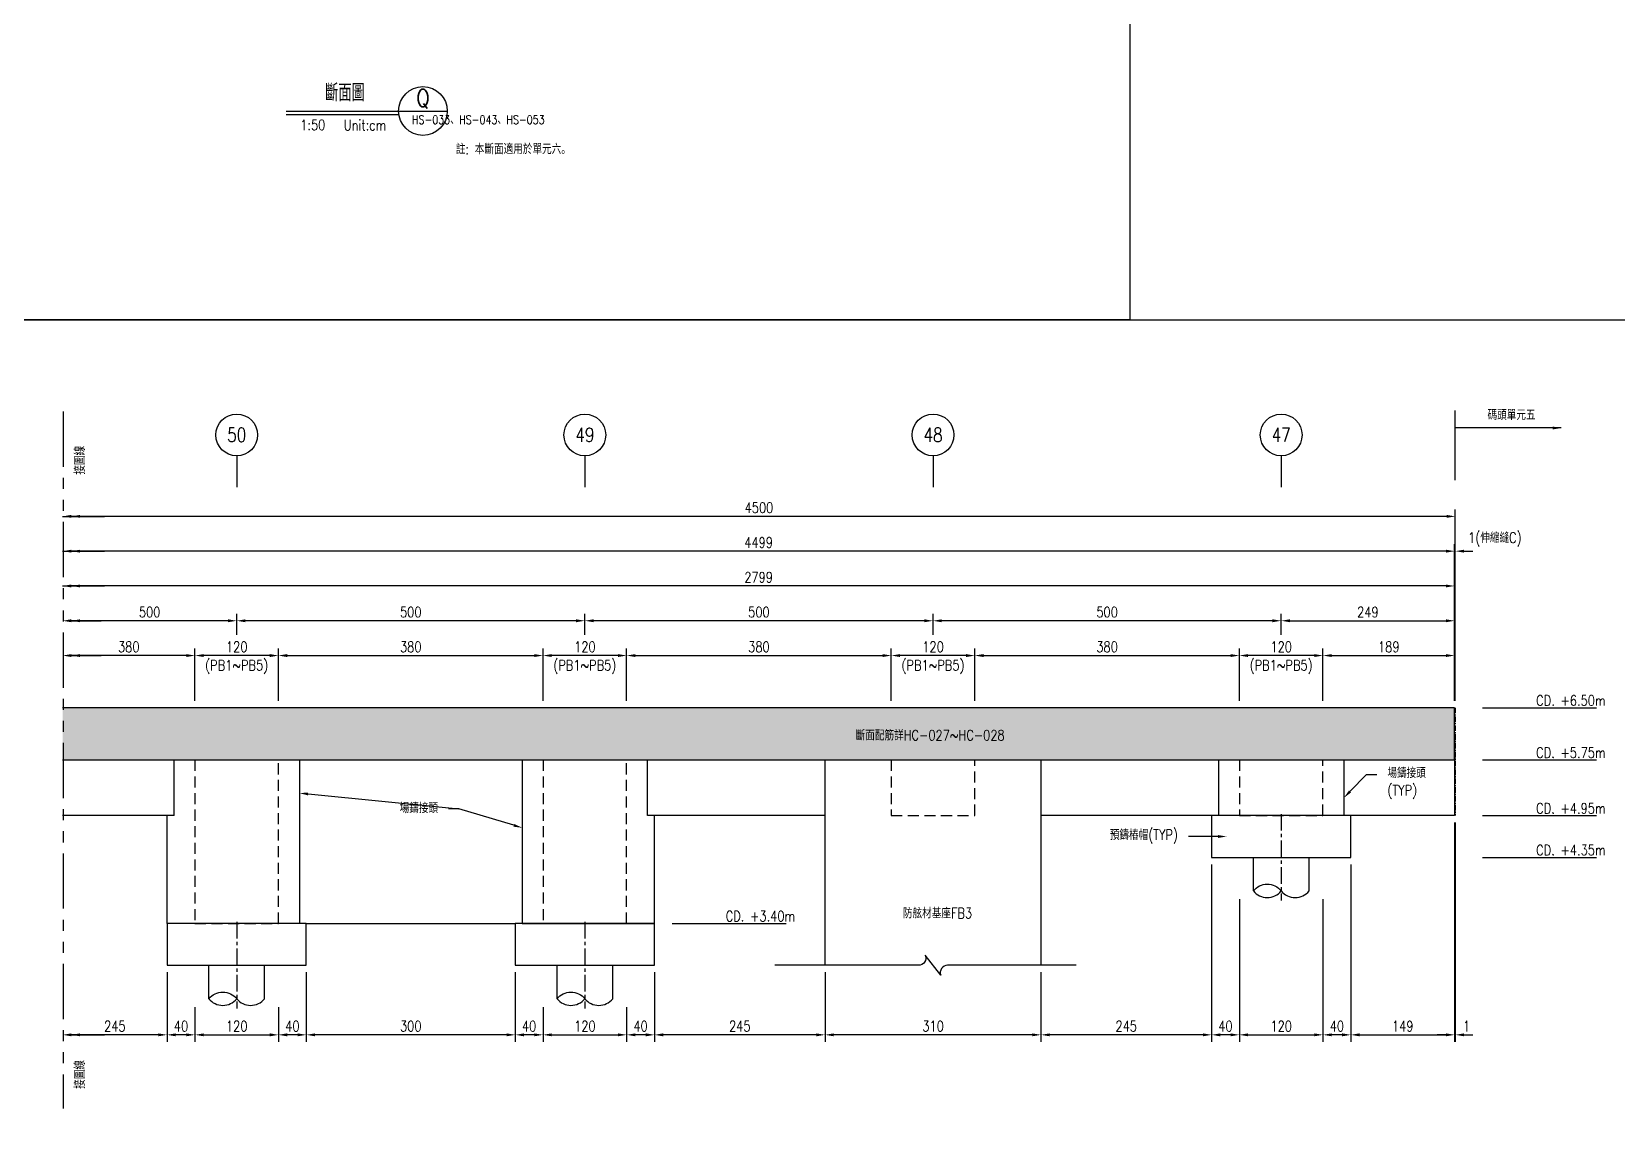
# Model space of a CAD drawing. Extents: x -791 to 13121, y -31587 to 2944.
# Drawn here: x 1371 to 3648, y -28782 to -27211 of the extents above; entities that cross this region are included whole.
import ezdxf
from ezdxf import colors
from ezdxf.entities.mleader import LeaderData, LeaderLine
from ezdxf.enums import TextEntityAlignment as Align
from ezdxf.math import Vec2, Vec3

# ---------------------------------------------------------------- set-up
doc = ezdxf.new("R2010")
doc.units = 0
doc.header["$LTSCALE"] = 0.05
for name, pattern in [('CENTER', [50.8, 31.75, -6.35, 6.35, -6.35]), ('DASHED', [19.05, 12.7, -6.35]), ('PHANTOM', [63.5, 31.75, -6.35, 6.35, -6.35, 6.35, -6.35])]:
    doc.linetypes.add(name, pattern=pattern)
doc.layers.get('0').update_dxf_attribs({"linetype": 'CONTINUOUS'})
doc.layers.get('Defpoints').update_dxf_attribs({"linetype": 'CONTINUOUS'})
for name, color, linetype in [('HB_0', 7, 'CONTINUOUS'), ('HB_DIM', 1, 'CONTINUOUS'), ('HB_SYMBOLS', 7, 'CONTINUOUS'), ('HB_TXT_CTEXT', 2, 'CONTINUOUS'), ('底圖', 7, 'CONTINUOUS')]:
    doc.layers.add(name, color=color, linetype=linetype)
doc.styles.get("Standard").update_dxf_attribs({"font": 'ROMANS.shx', "width": 0.8, "bigfont": 'lchinap.shx'})
doc.dimstyles.new('50cm', dxfattribs={"dimscale": 5, "dimtxt": 3, "dimasz": 2.5, "dimexe": 2, "dimexo": 2, "dimgap": 1, "dimtad": 1, "dimdsep": 46, "dimtxsty": 'Standard', "dimcen": 0, "dimclrt": 2, "dimadec": 0, "dimazin": 0, "dimtfac": 1, "dimtix": 1, "dimtmove": 2, "dimatfit": 3, "dimfxl": 0, "dimtolj": 1, "dimtzin": 0, "dimarcsym": 0})

# ---------------------------------------------------------------- blocks, each defined once
blk = doc.blocks.new('CA')
at = {"layer": 'HB_SYMBOLS', "color": 3, "linetype": 'Continuous'}
blk.add_line((0, 0), (14, 0), dxfattribs=at)
at = {"layer": 'HB_SYMBOLS', "color": 4, "linetype": 'Continuous'}
blk.add_circle((7, 0), 7, dxfattribs=at)
at = {"layer": 'HB_SYMBOLS', "color": 3, "linetype": 'Continuous', "width": 0.8}
blk.add_attdef('A', text='', height=5, dxfattribs=at).set_placement((7, 3.5), align=Align.MIDDLE)
at = {"layer": 'HB_SYMBOLS', "color": 1, "linetype": 'Continuous', "width": 0.8}
blk.add_attdef('HB2002', text='', height=2.5, dxfattribs=at).set_placement((7, -2.5), align=Align.MIDDLE)
blk = doc.blocks.new('gr_t')
at = {"layer": 'HB_SYMBOLS', "color": 4, "linetype": 'Continuous'}
blk.add_line((0, -6), (0, -15), dxfattribs=at)
blk.add_circle((0, 0), 6, dxfattribs=at)
at = {"layer": 'HB_SYMBOLS', "color": 4, "linetype": 'Continuous', "width": 0.8}
blk.add_attdef('A', text='', height=4.5, dxfattribs=at).set_placement((0, 0), align=Align.MIDDLE)
blk = doc.blocks.new('預鑄樁帽2x2')
at = {"layer": 'HB_0'}
blk.add_lwpolyline([(-100, 0), (100, 0), (100, 60), (-100, 60)], close=True, dxfattribs=at)
blk = doc.blocks.new('_None')
blk = doc.blocks.new('*D1630')
at = {"layer": 'Defpoints', "color": 0}
for p in [(1998, 380), (1998, 155), (1999, 155)]:
    blk.add_point(p, dxfattribs=at)
at = {"layer": 'HB_DIM', "color": 0, "lineweight": -2}
for p, q in [((1998, 165), (1998, 390)), ((1999, 165), (1999, 390)), ((1985.5, 380), (1973, 380)), ((1999, 380), (1998, 380)), ((2011.5, 380), (2024, 380))]:
    blk.add_line(p, q, dxfattribs=at)
at = {"layer": 'HB_DIM', "color": 0}
for points in [[(1985.5, 382.1), (1985.5, 377.9), (1998, 380)], [(2011.5, 382.1), (2011.5, 377.9), (1999, 380)]]:
    blk.add_solid(points, dxfattribs=at)
at = {"layer": 'HB_DIM', "color": 2, "insert": (2055.9, 396.9), "char_height": 15, "attachment_point": 5}
blk.add_mtext('\\A1;1(伸縮縫C)', dxfattribs=at)
blk = doc.blocks.new('*D1631')
at = {"layer": 'Defpoints', "color": 0}
for p in [(1689, 230), (1309, 155), (1689, 155)]:
    blk.add_point(p, dxfattribs=at)
at = {"layer": 'HB_DIM', "color": 0, "lineweight": -2}
for p, q in [((1309, 165), (1309, 240)), ((1321.5, 230), (1676.5, 230)), ((1689, 165), (1689, 240))]:
    blk.add_line(p, q, dxfattribs=at)
at = {"layer": 'HB_DIM', "color": 0}
for points in [[(1321.5, 232.1), (1321.5, 227.9), (1309, 230)], [(1676.5, 232.1), (1676.5, 227.9), (1689, 230)]]:
    blk.add_solid(points, dxfattribs=at)
at = {"layer": 'HB_DIM', "color": 2, "insert": (1499, 242.5), "char_height": 15, "attachment_point": 5}
blk.add_mtext('\\A1;380', dxfattribs=at)
blk = doc.blocks.new('*D1632')
at = {"layer": 'Defpoints', "color": 0}
for p in [(1189, 230), (809, 155), (1189, 155)]:
    blk.add_point(p, dxfattribs=at)
at = {"layer": 'HB_DIM', "color": 0, "lineweight": -2}
for p, q in [((809, 165), (809, 240)), ((821.5, 230), (1176.5, 230)), ((1189, 165), (1189, 240))]:
    blk.add_line(p, q, dxfattribs=at)
at = {"layer": 'HB_DIM', "color": 0}
for points in [[(821.5, 232.1), (821.5, 227.9), (809, 230)], [(1176.5, 232.1), (1176.5, 227.9), (1189, 230)]]:
    blk.add_solid(points, dxfattribs=at)
at = {"layer": 'HB_DIM', "color": 2, "insert": (999, 242.5), "char_height": 15, "attachment_point": 5}
blk.add_mtext('\\A1;380', dxfattribs=at)
blk = doc.blocks.new('*D1633')
at = {"layer": 'Defpoints', "color": 0}
for p in [(1998, 230), (1809, 155), (1998, 155)]:
    blk.add_point(p, dxfattribs=at)
at = {"layer": 'HB_DIM', "color": 0, "lineweight": -2}
for p, q in [((1809, 165), (1809, 240)), ((1821.5, 230), (1985.5, 230)), ((1998, 165), (1998, 240))]:
    blk.add_line(p, q, dxfattribs=at)
at = {"layer": 'HB_DIM', "color": 0}
for points in [[(1821.5, 232.1), (1821.5, 227.9), (1809, 230)], [(1985.5, 232.1), (1985.5, 227.9), (1998, 230)]]:
    blk.add_solid(points, dxfattribs=at)
at = {"layer": 'HB_DIM', "color": 2, "insert": (1903.5, 242.5), "char_height": 15, "attachment_point": 5}
blk.add_mtext('\\A1;189', dxfattribs=at)
blk = doc.blocks.new('*D1634')
at = {"layer": 'Defpoints', "color": 0}
for p in [(1998, 0), (1849, -60), (1998, -315)]:
    blk.add_point(p, dxfattribs=at)
at = {"layer": 'HB_DIM', "color": 0, "lineweight": -2}
for p, q in [((1998, -10), (1998, -325)), ((1849, -70), (1849, -325)), ((1861.5, -315), (1985.5, -315))]:
    blk.add_line(p, q, dxfattribs=at)
at = {"layer": 'HB_DIM', "color": 0}
for points in [[(1861.5, -312.9), (1861.5, -317.1), (1849, -315)], [(1985.5, -312.9), (1985.5, -317.1), (1998, -315)]]:
    blk.add_solid(points, dxfattribs=at)
at = {"layer": 'HB_DIM', "color": 2, "insert": (1923.5, -302.5), "char_height": 15, "attachment_point": 5}
blk.add_mtext('\\A1;149', dxfattribs=at)
blk = doc.blocks.new('*D1635')
at = {"layer": 'Defpoints', "color": 0}
for p in [(1998, 0), (1999, 0), (1999, -315)]:
    blk.add_point(p, dxfattribs=at)
at = {"layer": 'HB_DIM', "color": 0, "lineweight": -2}
for p, q in [((1998, -10), (1998, -325)), ((1999, -10), (1999, -325)), ((1985.5, -315), (1973, -315)), ((1998, -315), (1999, -315)), ((2011.5, -315), (2024, -315))]:
    blk.add_line(p, q, dxfattribs=at)
at = {"layer": 'HB_DIM', "color": 0}
for points in [[(1985.5, -312.9), (1985.5, -317.1), (1998, -315)], [(2011.5, -312.9), (2011.5, -317.1), (1999, -315)]]:
    blk.add_solid(points, dxfattribs=at)
at = {"layer": 'HB_DIM', "color": 2, "insert": (2015.2, -302.5), "char_height": 15, "attachment_point": 5}
blk.add_mtext('\\A1;1', dxfattribs=at)
blk = doc.blocks.new('*D1636')
at = {"layer": 'Defpoints', "color": 0}
for p in [(-1, 230), (-1, 230), (189, 155)]:
    blk.add_point(p, dxfattribs=at)
at = {"layer": 'HB_DIM', "color": 0, "lineweight": -2}
for p, q in [((176.5, 230), (11.5, 230)), ((189, 165), (189, 240))]:
    blk.add_line(p, q, dxfattribs=at)
at = {"layer": 'HB_DIM', "color": 0}
for points in [[(11.5, 232.1), (11.5, 227.9), (-1, 230)], [(176.5, 232.1), (176.5, 227.9), (189, 230)]]:
    blk.add_solid(points, dxfattribs=at)
at = {"layer": 'HB_DIM', "color": 2, "insert": (94, 242.5), "char_height": 15, "attachment_point": 5}
blk.add_mtext('\\A1;380', dxfattribs=at)
blk = doc.blocks.new('*D1637')
at = {"layer": 'Defpoints', "color": 0}
for p in [(-1, 430), (-1, 430), (1999, 380.1)]:
    blk.add_point(p, dxfattribs=at)
at = {"layer": 'HB_DIM', "color": 0, "lineweight": -2}
for p, q in [((1999, 390.1), (1999, 440)), ((1986.5, 430), (11.5, 430))]:
    blk.add_line(p, q, dxfattribs=at)
at = {"layer": 'HB_DIM', "color": 0}
for points in [[(11.5, 432.1), (11.5, 427.9), (-1, 430)], [(1986.5, 432.1), (1986.5, 427.9), (1999, 430)]]:
    blk.add_solid(points, dxfattribs=at)
at = {"layer": 'HB_DIM', "color": 2, "insert": (999, 442.5), "char_height": 15, "attachment_point": 5}
blk.add_mtext('\\A1;4500', dxfattribs=at)
blk = doc.blocks.new('*D1638')
at = {"layer": 'Defpoints', "color": 0}
for p in [(-1, 380), (-1, 380), (1998, 280.1)]:
    blk.add_point(p, dxfattribs=at)
at = {"layer": 'HB_DIM', "color": 0, "lineweight": -2}
for p, q in [((1998, 290.1), (1998, 390)), ((1985.5, 380), (11.5, 380))]:
    blk.add_line(p, q, dxfattribs=at)
at = {"layer": 'HB_DIM', "color": 0}
for points in [[(11.5, 382.1), (11.5, 377.9), (-1, 380)], [(1985.5, 382.1), (1985.5, 377.9), (1998, 380)]]:
    blk.add_solid(points, dxfattribs=at)
at = {"layer": 'HB_DIM', "color": 2, "insert": (998.5, 392.5), "char_height": 15, "attachment_point": 5}
blk.add_mtext('\\A1;4499', dxfattribs=at)
blk = doc.blocks.new('*D1639')
at = {"layer": 'Defpoints', "color": 0}
for p in [(689, 230), (309, 155), (689, 155)]:
    blk.add_point(p, dxfattribs=at)
at = {"layer": 'HB_DIM', "color": 0, "lineweight": -2}
for p, q in [((309, 165), (309, 240)), ((321.5, 230), (676.5, 230)), ((689, 165), (689, 240))]:
    blk.add_line(p, q, dxfattribs=at)
at = {"layer": 'HB_DIM', "color": 0}
for points in [[(321.5, 232.1), (321.5, 227.9), (309, 230)], [(676.5, 232.1), (676.5, 227.9), (689, 230)]]:
    blk.add_solid(points, dxfattribs=at)
at = {"layer": 'HB_DIM', "color": 2, "insert": (499, 242.5), "char_height": 15, "attachment_point": 5}
blk.add_mtext('\\A1;380', dxfattribs=at)
blk = doc.blocks.new('*D1640')
at = {"layer": 'Defpoints', "color": 0}
for p in [(-1, 330), (-1, 330), (1998, 230.1)]:
    blk.add_point(p, dxfattribs=at)
at = {"layer": 'HB_DIM', "color": 0, "lineweight": -2}
for p, q in [((1985.5, 330), (11.5, 330)), ((1998, 240.1), (1998, 340))]:
    blk.add_line(p, q, dxfattribs=at)
at = {"layer": 'HB_DIM', "color": 0}
for points in [[(11.5, 332.1), (11.5, 327.9), (-1, 330)], [(1985.5, 332.1), (1985.5, 327.9), (1998, 330)]]:
    blk.add_solid(points, dxfattribs=at)
at = {"layer": 'HB_DIM', "color": 2, "insert": (998.5, 342.5), "char_height": 15, "attachment_point": 5}
blk.add_mtext('\\A1;2799', dxfattribs=at)
blk = doc.blocks.new('*D1607')
at = {"layer": 'Defpoints', "color": 0}
for p in [(1649, -60), (1404, -215), (1404, -315)]:
    blk.add_point(p, dxfattribs=at)
at = {"layer": 'HB_DIM', "color": 0, "lineweight": -2}
for p, q in [((1649, -70), (1649, -325)), ((1404, -225), (1404, -325)), ((1636.5, -315), (1416.5, -315))]:
    blk.add_line(p, q, dxfattribs=at)
at = {"layer": 'HB_DIM', "color": 0}
for points in [[(1416.5, -312.9), (1416.5, -317.1), (1404, -315)], [(1636.5, -312.9), (1636.5, -317.1), (1649, -315)]]:
    blk.add_solid(points, dxfattribs=at)
at = {"layer": 'HB_DIM', "color": 2, "insert": (1526.5, -302.5), "char_height": 15, "attachment_point": 5}
blk.add_mtext('\\A1;245', dxfattribs=at)
blk = doc.blocks.new('*D1608')
at = {"layer": 'Defpoints', "color": 0}
for p in [(1094, -215), (1404, -215), (1094, -315)]:
    blk.add_point(p, dxfattribs=at)
at = {"layer": 'HB_DIM', "color": 0, "lineweight": -2}
for p, q in [((1094, -225), (1094, -325)), ((1404, -225), (1404, -325)), ((1391.5, -315), (1106.5, -315))]:
    blk.add_line(p, q, dxfattribs=at)
at = {"layer": 'HB_DIM', "color": 0}
for points in [[(1106.5, -312.9), (1106.5, -317.1), (1094, -315)], [(1391.5, -312.9), (1391.5, -317.1), (1404, -315)]]:
    blk.add_solid(points, dxfattribs=at)
at = {"layer": 'HB_DIM', "color": 2, "insert": (1249, -302.5), "char_height": 15, "attachment_point": 5}
blk.add_mtext('\\A1;310', dxfattribs=at)
blk = doc.blocks.new('*D1609')
at = {"layer": 'Defpoints', "color": 0}
for p in [(849, -215), (1094, -215), (849, -315)]:
    blk.add_point(p, dxfattribs=at)
at = {"layer": 'HB_DIM', "color": 0, "lineweight": -2}
for p, q in [((849, -225), (849, -325)), ((1094, -225), (1094, -325)), ((1081.5, -315), (861.5, -315))]:
    blk.add_line(p, q, dxfattribs=at)
at = {"layer": 'HB_DIM', "color": 0}
for points in [[(861.5, -312.9), (861.5, -317.1), (849, -315)], [(1081.5, -312.9), (1081.5, -317.1), (1094, -315)]]:
    blk.add_solid(points, dxfattribs=at)
at = {"layer": 'HB_DIM', "color": 2, "insert": (971.5, -302.5), "char_height": 15, "attachment_point": 5}
blk.add_mtext('\\A1;245', dxfattribs=at)
blk = doc.blocks.new('*D1610')
at = {"layer": 'Defpoints', "color": 0}
for p in [(349, -215), (649, -215), (349, -315)]:
    blk.add_point(p, dxfattribs=at)
at = {"layer": 'HB_DIM', "color": 0, "lineweight": -2}
for p, q in [((349, -225), (349, -325)), ((649, -225), (649, -325)), ((636.5, -315), (361.5, -315))]:
    blk.add_line(p, q, dxfattribs=at)
at = {"layer": 'HB_DIM', "color": 0}
for points in [[(361.5, -312.9), (361.5, -317.1), (349, -315)], [(636.5, -312.9), (636.5, -317.1), (649, -315)]]:
    blk.add_solid(points, dxfattribs=at)
at = {"layer": 'HB_DIM', "color": 2, "insert": (499, -302.5), "char_height": 15, "attachment_point": 5}
blk.add_mtext('\\A1;300', dxfattribs=at)
blk = doc.blocks.new('*D1611')
at = {"layer": 'Defpoints', "color": 0}
for p in [(-1, -215), (149, -215), (-1, -315)]:
    blk.add_point(p, dxfattribs=at)
at = {"layer": 'HB_DIM', "color": 0, "lineweight": -2}
for p, q in [((149, -225), (149, -325)), ((136.5, -315), (11.5, -315))]:
    blk.add_line(p, q, dxfattribs=at)
at = {"layer": 'HB_DIM', "color": 0}
for points in [[(11.5, -312.9), (11.5, -317.1), (-1, -315)], [(136.5, -312.9), (136.5, -317.1), (149, -315)]]:
    blk.add_solid(points, dxfattribs=at)
at = {"layer": 'HB_DIM', "color": 2, "insert": (74, -302.5), "char_height": 15, "attachment_point": 5}
blk.add_mtext('\\A1;245', dxfattribs=at)
blk = doc.blocks.new('*D1612')
at = {"layer": 'Defpoints', "color": 0}
for p in [(1998, 280), (1749, 250), (1998, 250)]:
    blk.add_point(p, dxfattribs=at)
at = {"layer": 'HB_DIM', "color": 0, "lineweight": -2}
for p, q in [((1749, 260), (1749, 290)), ((1761.5, 280), (1985.5, 280)), ((1998, 260), (1998, 290))]:
    blk.add_line(p, q, dxfattribs=at)
at = {"layer": 'HB_DIM', "color": 0}
for points in [[(1761.5, 282.1), (1761.5, 277.9), (1749, 280)], [(1985.5, 282.1), (1985.5, 277.9), (1998, 280)]]:
    blk.add_solid(points, dxfattribs=at)
at = {"layer": 'HB_DIM', "color": 2, "insert": (1873.5, 292.5), "char_height": 15, "attachment_point": 5}
blk.add_mtext('\\A1;249', dxfattribs=at)
blk = doc.blocks.new('*D1613')
at = {"layer": 'Defpoints', "color": 0}
for p in [(1249, 280), (1249, 250), (1749, 250)]:
    blk.add_point(p, dxfattribs=at)
at = {"layer": 'HB_DIM', "color": 0, "lineweight": -2}
for p, q in [((1249, 260), (1249, 290)), ((1736.5, 280), (1261.5, 280)), ((1749, 260), (1749, 290))]:
    blk.add_line(p, q, dxfattribs=at)
at = {"layer": 'HB_DIM', "color": 0}
for points in [[(1261.5, 282.1), (1261.5, 277.9), (1249, 280)], [(1736.5, 282.1), (1736.5, 277.9), (1749, 280)]]:
    blk.add_solid(points, dxfattribs=at)
at = {"layer": 'HB_DIM', "color": 2, "insert": (1499, 292.5), "char_height": 15, "attachment_point": 5}
blk.add_mtext('\\A1;500', dxfattribs=at)
blk = doc.blocks.new('*D1614')
at = {"layer": 'Defpoints', "color": 0}
for p in [(749, 280), (749, 250), (1249, 250)]:
    blk.add_point(p, dxfattribs=at)
at = {"layer": 'HB_DIM', "color": 0, "lineweight": -2}
for p, q in [((749, 260), (749, 290)), ((1236.5, 280), (761.5, 280)), ((1249, 260), (1249, 290))]:
    blk.add_line(p, q, dxfattribs=at)
at = {"layer": 'HB_DIM', "color": 0}
for points in [[(761.5, 282.1), (761.5, 277.9), (749, 280)], [(1236.5, 282.1), (1236.5, 277.9), (1249, 280)]]:
    blk.add_solid(points, dxfattribs=at)
at = {"layer": 'HB_DIM', "color": 2, "insert": (999, 292.5), "char_height": 15, "attachment_point": 5}
blk.add_mtext('\\A1;500', dxfattribs=at)
blk = doc.blocks.new('*D1615')
at = {"layer": 'Defpoints', "color": 0}
for p in [(249, 280), (249, 250), (749, 250)]:
    blk.add_point(p, dxfattribs=at)
at = {"layer": 'HB_DIM', "color": 0, "lineweight": -2}
for p, q in [((249, 260), (249, 290)), ((736.5, 280), (261.5, 280)), ((749, 260), (749, 290))]:
    blk.add_line(p, q, dxfattribs=at)
at = {"layer": 'HB_DIM', "color": 0}
for points in [[(261.5, 282.1), (261.5, 277.9), (249, 280)], [(736.5, 282.1), (736.5, 277.9), (749, 280)]]:
    blk.add_solid(points, dxfattribs=at)
at = {"layer": 'HB_DIM', "color": 2, "insert": (499, 292.5), "char_height": 15, "attachment_point": 5}
blk.add_mtext('\\A1;500', dxfattribs=at)
blk = doc.blocks.new('*D1616')
at = {"layer": 'Defpoints', "color": 0}
for p in [(-1, 280), (-1, 280), (249, 250)]:
    blk.add_point(p, dxfattribs=at)
at = {"layer": 'HB_DIM', "color": 0, "lineweight": -2}
for p, q in [((236.5, 280), (11.5, 280)), ((249, 260), (249, 290))]:
    blk.add_line(p, q, dxfattribs=at)
at = {"layer": 'HB_DIM', "color": 0}
for points in [[(11.5, 282.1), (11.5, 277.9), (-1, 280)], [(236.5, 282.1), (236.5, 277.9), (249, 280)]]:
    blk.add_solid(points, dxfattribs=at)
at = {"layer": 'HB_DIM', "color": 2, "insert": (124, 292.5), "char_height": 15, "attachment_point": 5}
blk.add_mtext('\\A1;500', dxfattribs=at)
blk = doc.blocks.new('*D1617')
at = {"layer": 'Defpoints', "color": 0}
for p in [(189, 230), (189, 155), (309, 155)]:
    blk.add_point(p, dxfattribs=at)
at = {"layer": 'HB_DIM', "color": 0, "lineweight": -2}
for p, q in [((189, 165), (189, 240)), ((296.5, 230), (201.5, 230)), ((309, 165), (309, 240))]:
    blk.add_line(p, q, dxfattribs=at)
at = {"layer": 'HB_DIM', "color": 0}
for points in [[(201.5, 232.1), (201.5, 227.9), (189, 230)], [(296.5, 232.1), (296.5, 227.9), (309, 230)]]:
    blk.add_solid(points, dxfattribs=at)
at = {"layer": 'HB_DIM', "color": 2, "char_height": 15, "attachment_point": 5}
for s, insert in [('\\A1;120', (249, 242.5)), ('\\A1;(PB1~PB5)', (249, 213.6))]:
    blk.add_mtext(s, dxfattribs=dict(at, insert=insert))
blk = doc.blocks.new('*D1618')
at = {"layer": 'Defpoints', "color": 0}
for p in [(689, 230), (689, 155), (809, 155)]:
    blk.add_point(p, dxfattribs=at)
at = {"layer": 'HB_DIM', "color": 0, "lineweight": -2}
for p, q in [((689, 165), (689, 240)), ((796.5, 230), (701.5, 230)), ((809, 165), (809, 240))]:
    blk.add_line(p, q, dxfattribs=at)
at = {"layer": 'HB_DIM', "color": 0}
for points in [[(701.5, 232.1), (701.5, 227.9), (689, 230)], [(796.5, 232.1), (796.5, 227.9), (809, 230)]]:
    blk.add_solid(points, dxfattribs=at)
at = {"layer": 'HB_DIM', "color": 2, "char_height": 15, "attachment_point": 5}
for s, insert in [('\\A1;120', (749, 242.5)), ('\\A1;(PB1~PB5)', (749, 213.6))]:
    blk.add_mtext(s, dxfattribs=dict(at, insert=insert))
blk = doc.blocks.new('*D1619')
at = {"layer": 'Defpoints', "color": 0}
for p in [(1189, 230), (1189, 155), (1309, 155)]:
    blk.add_point(p, dxfattribs=at)
at = {"layer": 'HB_DIM', "color": 0, "lineweight": -2}
for p, q in [((1189, 165), (1189, 240)), ((1296.5, 230), (1201.5, 230)), ((1309, 165), (1309, 240))]:
    blk.add_line(p, q, dxfattribs=at)
at = {"layer": 'HB_DIM', "color": 0}
for points in [[(1201.5, 232.1), (1201.5, 227.9), (1189, 230)], [(1296.5, 232.1), (1296.5, 227.9), (1309, 230)]]:
    blk.add_solid(points, dxfattribs=at)
at = {"layer": 'HB_DIM', "color": 2, "char_height": 15, "attachment_point": 5}
for s, insert in [('\\A1;120', (1249, 242.5)), ('\\A1;(PB1~PB5)', (1249, 213.6))]:
    blk.add_mtext(s, dxfattribs=dict(at, insert=insert))
blk = doc.blocks.new('*D1620')
at = {"layer": 'Defpoints', "color": 0}
for p in [(1689, 230), (1689, 155), (1809, 155)]:
    blk.add_point(p, dxfattribs=at)
at = {"layer": 'HB_DIM', "color": 0, "lineweight": -2}
for p, q in [((1689, 165), (1689, 240)), ((1796.5, 230), (1701.5, 230)), ((1809, 165), (1809, 240))]:
    blk.add_line(p, q, dxfattribs=at)
at = {"layer": 'HB_DIM', "color": 0}
for points in [[(1701.5, 232.1), (1701.5, 227.9), (1689, 230)], [(1796.5, 232.1), (1796.5, 227.9), (1809, 230)]]:
    blk.add_solid(points, dxfattribs=at)
at = {"layer": 'HB_DIM', "color": 2, "char_height": 15, "attachment_point": 5}
for s, insert in [('\\A1;120', (1749, 242.5)), ('\\A1;(PB1~PB5)', (1749, 213.6))]:
    blk.add_mtext(s, dxfattribs=dict(at, insert=insert))
blk = doc.blocks.new('80cm直樁')
at = {"layer": 'HB_0', "linetype": 'Continuous'}
for p, q in [((-40, -48.1), (-40, 0)), ((40, -48.1), (40, 0))]:
    blk.add_line(p, q, dxfattribs=at)
for points in [[(-40, -48.1, -0.48), (0, -48.1, 0.48), (40, -48.1, 0.48)], [(-40, -48.1, 0.48), (0, -48.1, 0.48)]]:
    blk.add_lwpolyline(points, format="xyb", dxfattribs=at)
at = {"layer": 'HB_DIM', "color": 1, "linetype": 'CENTER', "ltscale": 15}
blk.add_line((0, 62.2), (0, -62.2), dxfattribs=at)
blk = doc.blocks.new('*D1621')
at = {"layer": 'Defpoints', "color": 0}
for p in [(189, -265), (309, -265), (309, -315)]:
    blk.add_point(p, dxfattribs=at)
at = {"layer": 'HB_DIM', "color": 0, "lineweight": -2}
for p, q in [((189, -275), (189, -325)), ((309, -275), (309, -325)), ((201.5, -315), (296.5, -315))]:
    blk.add_line(p, q, dxfattribs=at)
at = {"layer": 'HB_DIM', "color": 0}
for points in [[(201.5, -312.9), (201.5, -317.1), (189, -315)], [(296.5, -312.9), (296.5, -317.1), (309, -315)]]:
    blk.add_solid(points, dxfattribs=at)
at = {"layer": 'HB_DIM', "color": 2, "insert": (249, -302.5), "char_height": 15, "attachment_point": 5}
blk.add_mtext('\\A1;120', dxfattribs=at)
blk = doc.blocks.new('*D1622')
at = {"layer": 'Defpoints', "color": 0}
for p in [(349, -215), (309, -265), (309, -315)]:
    blk.add_point(p, dxfattribs=at)
at = {"layer": 'HB_DIM', "color": 0, "lineweight": -2}
for p, q in [((349, -225), (349, -325)), ((309, -275), (309, -325)), ((336.5, -315), (321.5, -315))]:
    blk.add_line(p, q, dxfattribs=at)
at = {"layer": 'HB_DIM', "color": 0}
for points in [[(321.5, -312.9), (321.5, -317.1), (309, -315)], [(336.5, -312.9), (336.5, -317.1), (349, -315)]]:
    blk.add_solid(points, dxfattribs=at)
at = {"layer": 'HB_DIM', "color": 2, "insert": (329, -302.5), "char_height": 15, "attachment_point": 5}
blk.add_mtext('\\A1;40', dxfattribs=at)
blk = doc.blocks.new('*D1623')
at = {"layer": 'Defpoints', "color": 0}
for p in [(149, -215), (189, -265), (149, -315)]:
    blk.add_point(p, dxfattribs=at)
at = {"layer": 'HB_DIM', "color": 0, "lineweight": -2}
for p, q in [((149, -225), (149, -325)), ((189, -275), (189, -325)), ((176.5, -315), (161.5, -315))]:
    blk.add_line(p, q, dxfattribs=at)
at = {"layer": 'HB_DIM', "color": 0}
for points in [[(161.5, -312.9), (161.5, -317.1), (149, -315)], [(176.5, -312.9), (176.5, -317.1), (189, -315)]]:
    blk.add_solid(points, dxfattribs=at)
at = {"layer": 'HB_DIM', "color": 2, "insert": (169, -302.5), "char_height": 15, "attachment_point": 5}
blk.add_mtext('\\A1;40', dxfattribs=at)
blk = doc.blocks.new('*D1624')
at = {"layer": 'Defpoints', "color": 0}
for p in [(1689, -110), (1809, -110), (1809, -315)]:
    blk.add_point(p, dxfattribs=at)
at = {"layer": 'HB_DIM', "color": 0, "lineweight": -2}
for p, q in [((1689, -120), (1689, -325)), ((1809, -120), (1809, -325)), ((1701.5, -315), (1796.5, -315))]:
    blk.add_line(p, q, dxfattribs=at)
at = {"layer": 'HB_DIM', "color": 0}
for points in [[(1701.5, -312.9), (1701.5, -317.1), (1689, -315)], [(1796.5, -312.9), (1796.5, -317.1), (1809, -315)]]:
    blk.add_solid(points, dxfattribs=at)
at = {"layer": 'HB_DIM', "color": 2, "insert": (1749, -302.5), "char_height": 15, "attachment_point": 5}
blk.add_mtext('\\A1;120', dxfattribs=at)
blk = doc.blocks.new('*D1625')
at = {"layer": 'Defpoints', "color": 0}
for p in [(1849, -60), (1809, -110), (1809, -315)]:
    blk.add_point(p, dxfattribs=at)
at = {"layer": 'HB_DIM', "color": 0, "lineweight": -2}
for p, q in [((1849, -70), (1849, -325)), ((1809, -120), (1809, -325)), ((1836.5, -315), (1821.5, -315))]:
    blk.add_line(p, q, dxfattribs=at)
at = {"layer": 'HB_DIM', "color": 0}
for points in [[(1821.5, -312.9), (1821.5, -317.1), (1809, -315)], [(1836.5, -312.9), (1836.5, -317.1), (1849, -315)]]:
    blk.add_solid(points, dxfattribs=at)
at = {"layer": 'HB_DIM', "color": 2, "insert": (1829, -302.5), "char_height": 15, "attachment_point": 5}
blk.add_mtext('\\A1;40', dxfattribs=at)
blk = doc.blocks.new('*D1626')
at = {"layer": 'Defpoints', "color": 0}
for p in [(1649, -60), (1689, -110), (1649, -315)]:
    blk.add_point(p, dxfattribs=at)
at = {"layer": 'HB_DIM', "color": 0, "lineweight": -2}
for p, q in [((1649, -70), (1649, -325)), ((1689, -120), (1689, -325)), ((1676.5, -315), (1661.5, -315))]:
    blk.add_line(p, q, dxfattribs=at)
at = {"layer": 'HB_DIM', "color": 0}
for points in [[(1661.5, -312.9), (1661.5, -317.1), (1649, -315)], [(1676.5, -312.9), (1676.5, -317.1), (1689, -315)]]:
    blk.add_solid(points, dxfattribs=at)
at = {"layer": 'HB_DIM', "color": 2, "insert": (1669, -302.5), "char_height": 15, "attachment_point": 5}
blk.add_mtext('\\A1;40', dxfattribs=at)
blk = doc.blocks.new('*D1627')
at = {"layer": 'Defpoints', "color": 0}
for p in [(689, -265), (809, -265), (809, -315)]:
    blk.add_point(p, dxfattribs=at)
at = {"layer": 'HB_DIM', "color": 0, "lineweight": -2}
for p, q in [((689, -275), (689, -325)), ((809, -275), (809, -325)), ((701.5, -315), (796.5, -315))]:
    blk.add_line(p, q, dxfattribs=at)
at = {"layer": 'HB_DIM', "color": 0}
for points in [[(701.5, -312.9), (701.5, -317.1), (689, -315)], [(796.5, -312.9), (796.5, -317.1), (809, -315)]]:
    blk.add_solid(points, dxfattribs=at)
at = {"layer": 'HB_DIM', "color": 2, "insert": (749, -302.5), "char_height": 15, "attachment_point": 5}
blk.add_mtext('\\A1;120', dxfattribs=at)
blk = doc.blocks.new('*D1628')
at = {"layer": 'Defpoints', "color": 0}
for p in [(849, -215), (809, -265), (809, -315)]:
    blk.add_point(p, dxfattribs=at)
at = {"layer": 'HB_DIM', "color": 0, "lineweight": -2}
for p, q in [((849, -225), (849, -325)), ((809, -275), (809, -325)), ((836.5, -315), (821.5, -315))]:
    blk.add_line(p, q, dxfattribs=at)
at = {"layer": 'HB_DIM', "color": 0}
for points in [[(821.5, -312.9), (821.5, -317.1), (809, -315)], [(836.5, -312.9), (836.5, -317.1), (849, -315)]]:
    blk.add_solid(points, dxfattribs=at)
at = {"layer": 'HB_DIM', "color": 2, "insert": (829, -302.5), "char_height": 15, "attachment_point": 5}
blk.add_mtext('\\A1;40', dxfattribs=at)
blk = doc.blocks.new('*D1629')
at = {"layer": 'Defpoints', "color": 0}
for p in [(649, -215), (689, -265), (649, -315)]:
    blk.add_point(p, dxfattribs=at)
at = {"layer": 'HB_DIM', "color": 0, "lineweight": -2}
for p, q in [((649, -225), (649, -325)), ((689, -275), (689, -325)), ((676.5, -315), (661.5, -315))]:
    blk.add_line(p, q, dxfattribs=at)
at = {"layer": 'HB_DIM', "color": 0}
for points in [[(661.5, -312.9), (661.5, -317.1), (649, -315)], [(676.5, -312.9), (676.5, -317.1), (689, -315)]]:
    blk.add_solid(points, dxfattribs=at)
at = {"layer": 'HB_DIM', "color": 2, "insert": (669, -302.5), "char_height": 15, "attachment_point": 5}
blk.add_mtext('\\A1;40', dxfattribs=at)
blk = doc.blocks.new('斷面圖R右')
at = {"layer": 'HB_TXT_CTEXT'}
h = blk.add_hatch(dxfattribs=at)
h.set_pattern_fill('AR-CONC', color=1, scale=0.3)
h.set_pattern_definition([(50, (-1, 0), (54.6554, -4.7817), [5.715, -62.865]), (355, (-1, 0), (-10.573, 57.317), [4.572, -50.2922]), (100.4514, (3.555, -0.4), (44.0824, 52.5353), [4.857, -53.427]), (46.1842, (-1, 15.24), (81.3237, -12.6127), [8.5725, -94.2975]), (96.6356, (5.78, 14.19), (71.2212, 74.2278), [7.2855, -80.1407]), (351.184, (-1, 15.24), (71.2212, 74.228), [6.858, -75.438]), (21, (6.62, 11.43), (45.4843, -30.6796), [5.715, -62.865]), (326, (6.62, 11.43), (18.5406, 55.2564), [4.572, -50.292]), (71.4514, (10.41, 8.873), (64.0249, 24.5768), [4.857, -53.427]), (37.5, (-1, 0), (0.92658, 25.36651), [0, -49.6824, 0, -51.054, 0, -50.4825]), (7.5, (-1, 0), (20.0459, 30.05417), [0, -29.1084, 0, -48.5394, 0, -19.2405]), (327.5, (-17.993, 0), (40.67718, -1.71862), [0, -19.05, 0, -59.436, 0, -78.867]), (317.5, (-25.613, 0), (44.43875, 7.62795), [0, -24.765, 0, -39.4716, 0, -56.007])])
h.paths.add_polyline_path([(1998, 155), (-1, 155), (-1, 80), (1998, 80)])
h.paths.add_polyline_path([(1158.912, 99.797), (1330.8, 99.797), (1330.8, 132.141), (1158.912, 132.141)], flags=24)
at = {"layer": 'HB_0', "color": 1, "linetype": 'CENTER', "ltscale": 5}
blk.add_line((1999, 155), (1999, 0), dxfattribs=at)
at = {"layer": 'HB_0'}
for p, q in [((159, 0), (159, 80)), ((839, 0), (839, 80)), ((1659, 80), (1659, 0)), ((1839, 80), (1839, 0)), ((159, 0), (-1, 0)), ((349, -155), (649, -155))]:
    blk.add_line(p, q, dxfattribs=at)
at = {"layer": 'HB_0', "color": 4}
blk.add_lwpolyline([(-1, 80), (1998, 80), (1998, 155), (-1, 155)], dxfattribs=at)
at = {"layer": 'HB_0'}
for points in [[(1998, 118), (1998, 0), (1404, 0)], [(339, 80), (339, -155), (149, -155), (149, 0)], [(659, 80), (659, -155), (849, -155), (849, 0)], [(1094, -215), (1094, 80)], [(1404, 80), (1404, -215)], [(1094, 0), (839, 0)]]:
    blk.add_lwpolyline(points, dxfattribs=at)
at = {"layer": 'HB_0', "color": 252, "linetype": 'DASHED', "ltscale": 25}
for points in [[(189, 80), (189, -155), (309, -155), (309, 80)], [(689, 80), (689, -155), (809, -155), (809, 80)], [(1189, 80), (1189, 0), (1309, 0), (1309, 80)], [(1689, 80), (1689, 0), (1809, 0), (1809, 80)]]:
    blk.add_lwpolyline(points, dxfattribs=at)
at = {"layer": 'HB_DIM', "color": 4, "linetype": 'PHANTOM', "ltscale": 50}
blk.add_line((0, 580.713), (0, -420.713), dxfattribs=at)
at = {"layer": 'HB_DIM'}
blk.add_line((1999, 481.993), (1999, 581.993), dxfattribs=at)
at = {"layer": 'HB_DIM', "linetype": 'Continuous'}
blk.add_lwpolyline([(1454.462, -215), (1269.834, -215, 0.52947275), (1260.114, -229.302), (1237.886, -200.698, -0.53281519), (1228.166, -215), (1022.021, -215)], format="xyb", dxfattribs=at)
at = {"layer": 'HB_0'}
for name, p in [('預鑄樁帽2x2', (1749, -60)), ('80cm直樁', (1749, -60)), ('預鑄樁帽2x2', (249, -215)), ('80cm直樁', (249, -215)), ('預鑄樁帽2x2', (749, -215)), ('80cm直樁', (749, -215))]:
    blk.add_blockref(name, p, dxfattribs=at)
at = {"layer": '底圖'}
ref = blk.add_blockref('gr_t', (249, 547.059), dxfattribs=dict(at, xscale=5, yscale=5, zscale=5))
ref.add_attrib('A', '50', dxfattribs={"layer": 'HB_SYMBOLS', "color": 4, "linetype": 'Continuous', "height": 20, "width": 0.8}).set_placement((249, 547.059), align=Align.MIDDLE)
ref = blk.add_blockref('gr_t', (749, 547.059), dxfattribs=dict(at, xscale=5, yscale=5, zscale=5))
ref.add_attrib('A', '49', dxfattribs={"layer": 'HB_SYMBOLS', "color": 4, "linetype": 'Continuous', "height": 20, "width": 0.8}).set_placement((749, 547.059), align=Align.MIDDLE)
ref = blk.add_blockref('gr_t', (1249, 547.059), dxfattribs=dict(at, xscale=5, yscale=5, zscale=5))
ref.add_attrib('A', '48', dxfattribs={"layer": 'HB_SYMBOLS', "color": 4, "linetype": 'Continuous', "height": 20, "width": 0.8}).set_placement((1249, 547.059), align=Align.MIDDLE)
ref = blk.add_blockref('gr_t', (1749, 547.059), dxfattribs=dict(at, xscale=5, yscale=5, zscale=5))
ref.add_attrib('A', '47', dxfattribs={"layer": 'HB_SYMBOLS', "color": 4, "linetype": 'Continuous', "height": 20, "width": 0.8}).set_placement((1749, 547.059), align=Align.MIDDLE)
at = {"color": 2, "width": 0.8}
blk.add_text('斷面配筋詳HC-027~HC-028', height=15, dxfattribs=at).set_placement((1244.856, 115.5), align=Align.MIDDLE_CENTER)
at = {"layer": 'HB_0', "color": 2, "linetype": 'Continuous', "width": 0.8}
blk.add_text('防舷材基座FB3', height=15, dxfattribs=at).set_placement((1255.434, -139.27), align=Align.MIDDLE)
at = {"layer": 'HB_DIM', "color": 2, "insert": (2114.317, 583.401), "char_height": 15, "attachment_point": 3}
blk.add_mtext('碼頭單元五', dxfattribs=at)
at = {"layer": 'HB_TXT_CTEXT', "linetype": 'Continuous', "width": 0.8}
for p in [(22.811, 510.648, 0), (22.811, -371.908, 0)]:
    blk.add_text('接圖線', height=15, rotation=90, dxfattribs=at).set_placement(p, align=Align.MIDDLE)
at = {"layer": 'HB_DIM'}
for base, p1, p2, text, picture, middle in [((-1, 430), (1999, 380.108), (-1, 430), '4500', '*D1637', (999, 442.5)), ((-1, 380), (1998, 280.108), (-1, 380), '4499', '*D1638', (998.5, 392.5)), ((-1, 330), (1998, 230.108), (-1, 330), '2799', '*D1640', (998.5, 342.5))]:
    dim = blk.add_linear_dim(base=base, p1=p1, p2=p2, text=text, dimstyle='50cm', dxfattribs=at)
    dim.commit()
    dim.dimension.update_dxf_attribs({"geometry": picture, "text_midpoint": middle})
dim = blk.add_linear_dim(base=(1998, 380), p1=(1999, 155), p2=(1998, 155), text='<>(伸縮縫C)', dimstyle='50cm', dxfattribs=at)
dim.commit()
dim.dimension.update_dxf_attribs({"geometry": '*D1630', "text_midpoint": (2055.852, 396.875), "dimtype": 160})
for base, p1, p2, text, picture, middle in [((-1, 280), (249, 250), (-1, 280), '500', '*D1616', (124, 292.5)), ((-1, 230), (189, 155), (-1, 230), '380', '*D1636', (94, 242.5)), ((189, 230), (309, 155), (189, 155), '<>\\X(PB1~PB5)', '*D1617', (249, 230)), ((689, 230), (809, 155), (689, 155), '<>\\X(PB1~PB5)', '*D1618', (749, 230)), ((1189, 230), (1309, 155), (1189, 155), '<>\\X(PB1~PB5)', '*D1619', (1249, 230)), ((1689, 230), (1809, 155), (1689, 155), '<>\\X(PB1~PB5)', '*D1620', (1749, 230))]:
    dim = blk.add_linear_dim(base=base, p1=p1, p2=p2, angle=180, text=text, dimstyle='50cm', dxfattribs=at)
    dim.commit()
    dim.dimension.update_dxf_attribs({"geometry": picture, "text_midpoint": middle})
for base, p1, p2, picture, middle in [((249, 280), (749, 250), (249, 250), '*D1615', (499, 292.5)), ((749, 280), (1249, 250), (749, 250), '*D1614', (999, 292.5)), ((1249, 280), (1749, 250), (1249, 250), '*D1613', (1499, 292.5)), ((1998, 280), (1749, 250), (1998, 250), '*D1612', (1873.5, 292.5)), ((689, 230), (309, 155), (689, 155), '*D1639', (499, 242.5)), ((1189, 230), (809, 155), (1189, 155), '*D1632', (999, 242.5)), ((1689, 230), (1309, 155), (1689, 155), '*D1631', (1499, 242.5)), ((1998, 230), (1809, 155), (1998, 155), '*D1633', (1903.5, 242.5)), ((1998, -315), (1849, -60), (1998, 0), '*D1634', (1923.5, -302.5)), ((1404, -315), (1649, -60), (1404, -215), '*D1607', (1526.5, -302.5)), ((1649, -315), (1689, -110), (1649, -60), '*D1626', (1669, -302.5)), ((1809, -315), (1849, -60), (1809, -110), '*D1625', (1829, -302.5)), ((1809, -315), (1689, -110), (1809, -110), '*D1624', (1749, -302.5)), ((149, -315), (189, -265), (149, -215), '*D1623', (169, -302.5)), ((309, -315), (349, -215), (309, -265), '*D1622', (329, -302.5)), ((349, -315), (649, -215), (349, -215), '*D1610', (499, -302.5)), ((649, -315), (689, -265), (649, -215), '*D1629', (669, -302.5)), ((809, -315), (849, -215), (809, -265), '*D1628', (829, -302.5)), ((849, -315), (1094, -215), (849, -215), '*D1609', (971.5, -302.5)), ((1094, -315), (1404, -215), (1094, -215), '*D1608', (1249, -302.5)), ((309, -315), (189, -265), (309, -265), '*D1621', (249, -302.5)), ((809, -315), (689, -265), (809, -265), '*D1627', (749, -302.5))]:
    dim = blk.add_linear_dim(base=base, p1=p1, p2=p2, dimstyle='50cm', dxfattribs=at)
    dim.commit()
    dim.dimension.update_dxf_attribs({"geometry": picture, "text_midpoint": middle})
dim = blk.add_linear_dim(base=(1999, -315), p1=(1998, 0), p2=(1999, 0), dimstyle='50cm', dxfattribs=at)
dim.commit()
dim.dimension.update_dxf_attribs({"geometry": '*D1635', "text_midpoint": (2015.16, -302.5), "dimtype": 160})
dim = blk.add_linear_dim(base=(-1, -315), p1=(149, -215), p2=(-1, -215), text='245', dimstyle='50cm', override={"dimse2": 1}, dxfattribs=at)
dim.commit()
dim.dimension.update_dxf_attribs({"geometry": '*D1611', "text_midpoint": (74, -302.5)})
blk.add_leader([(2151.263, 556.993), (1999, 556.993)], dimstyle='50cm', dxfattribs=at)
for points in [[(-1, 430), (46.509, 430)], [(11.555, 430), (59.064, 430)], [(-1, 380), (46.509, 380)], [(11.555, 380), (59.064, 380)], [(-1, 330), (46.509, 330)], [(11.555, 330), (59.064, 330)], [(11.439, 280), (54.445, 280)], [(11.486, 230), (54.491, 230)], [(11.5, -315), (59, -315)]]:
    blk.add_leader(points, dimstyle='50cm', override={"dimse2": 1}, dxfattribs=at)
ml = blk.add_multileader_mtext('Standard', dxfattribs=at)
ml.set_content('CD. +6.50m', color=2)
ml.set_leader_properties(color=1)
ml.set_arrow_properties(name='NONE')
ml.build(insert=Vec2(0, 0))
ml.multileader.update_dxf_attribs({"text_left_attachment_type": 5, "text_right_attachment_type": 5, "dogleg_length": 3, "arrow_head_size": 12.5, "scale": 5})
ctx = ml.context
ctx.base_point, ctx.scale, ctx.char_height, ctx.arrow_head_size, ctx.landing_gap_size, ctx.plane_origin = Vec3(2100.203, 155), 5, 15, 12.5, 15, Vec3(1850.478, 160)
ctx.left_attachment, ctx.right_attachment = 5, 5
notes = []
notes.append((ctx, [(0, (1, 1, 0), (2085.203, 155), (1, 0), 15, [(0, [(2038.141, 155)], 0, [])])]))
ctx.mtext.insert, ctx.mtext.flow_direction = Vec3(2115.203, 173), 5
ml = blk.add_multileader_mtext('Standard', dxfattribs=at)
ml.set_content('CD. +5.75m', color=2)
ml.set_leader_properties(color=1)
ml.set_arrow_properties(name='NONE')
ml.build(insert=Vec2(0, 0))
ml.multileader.update_dxf_attribs({"text_left_attachment_type": 5, "text_right_attachment_type": 5, "dogleg_length": 3, "arrow_head_size": 12.5, "scale": 5})
ctx = ml.context
ctx.base_point, ctx.scale, ctx.char_height, ctx.arrow_head_size, ctx.landing_gap_size, ctx.plane_origin = Vec3(2100.203, 80), 5, 15, 12.5, 15, Vec3(1850.478, 85)
ctx.left_attachment, ctx.right_attachment = 5, 5
notes.append((ctx, [(0, (1, 1, 0), (2085.203, 80), (1, 0), 15, [(0, [(2038.141, 80)], 0, [])])]))
ctx.mtext.insert, ctx.mtext.flow_direction = Vec3(2115.203, 98), 5
ml = blk.add_multileader_mtext('Standard', dxfattribs=at)
ml.set_content('場鑄接頭\\P(TYP)', color=2)
ml.set_leader_properties(color=1)
ml.build(insert=Vec2(0, 0))
ml.multileader.update_dxf_attribs({"dogleg_length": 3, "arrow_head_size": 12.5, "scale": 5})
ctx = ml.context
ctx.base_point, ctx.scale, ctx.char_height, ctx.arrow_head_size, ctx.landing_gap_size, ctx.plane_origin = Vec3(1886.546, 58.975), 5, 15, 12.5, 15, Vec3(2117.959, 93.992)
notes.append((ctx, [(0, (1, 1, 0), (1871.546, 58.975), (1, 0), 15, [(0, [(1839, 25.599)], 0, [])])]))
ctx.mtext.insert, ctx.mtext.flow_direction = Vec3(1901.546, 68.975), 5
ml = blk.add_multileader_mtext('Standard', dxfattribs=at)
ml.set_content('場鑄接頭', color=2)
ml.set_leader_properties(color=1)
ml.build(insert=Vec2(0, 0))
ml.multileader.update_dxf_attribs({"dogleg_length": 3, "arrow_head_size": 12.5, "scale": 5})
ctx = ml.context
ctx.base_point, ctx.scale, ctx.char_height, ctx.arrow_head_size, ctx.landing_gap_size, ctx.plane_origin = Vec3(442.957, 9.603), 5, 15, 12.5, 15, Vec3(617.959, 100.754)
ctx.text_align_type = 2
notes.append((ctx, [(1, (1, 1, 0), (568.207, 9.603), (-1, 0), 15, [(0, [(339, 32.361)], 0, []), (1, [(659, -17.5)], 0, [])])]))
ctx.mtext.insert, ctx.mtext.alignment, ctx.mtext.flow_direction = Vec3(538.207, 18.509), 3, 5
ml = blk.add_multileader_mtext('Standard', dxfattribs=at)
ml.set_content('CD. +4.95m', color=2)
ml.set_leader_properties(color=1)
ml.set_arrow_properties(name='NONE')
ml.build(insert=Vec2(0, 0))
ml.multileader.update_dxf_attribs({"text_left_attachment_type": 5, "text_right_attachment_type": 5, "dogleg_length": 3, "arrow_head_size": 12.5, "scale": 5})
ctx = ml.context
ctx.base_point, ctx.scale, ctx.char_height, ctx.arrow_head_size, ctx.landing_gap_size, ctx.plane_origin = Vec3(2100.203, 0), 5, 15, 12.5, 15, Vec3(1850.478, 5)
ctx.left_attachment, ctx.right_attachment = 5, 5
notes.append((ctx, [(0, (1, 1, 0), (2085.203, 0), (1, 0), 15, [(0, [(2038.141, 0)], 0, [])])]))
ctx.mtext.insert, ctx.mtext.flow_direction = Vec3(2115.203, 18), 5
ml = blk.add_multileader_mtext('Standard', dxfattribs=at)
ml.set_content('預鑄樁帽(TYP)', color=2)
ml.set_leader_properties(color=1)
ml.build(insert=Vec2(0, 0))
ml.multileader.update_dxf_attribs({"dogleg_length": 3, "arrow_head_size": 12.5, "scale": 5})
ctx = ml.context
ctx.base_point, ctx.scale, ctx.char_height, ctx.arrow_head_size, ctx.landing_gap_size, ctx.plane_origin = Vec3(1457.386, -30), 5, 15, 12.5, 15, Vec3(1692.026, -25)
ctx.text_align_type = 2
notes.append((ctx, [(1, (1, 1, 0), (1630.779, -30), (-1, 0), 15, [(0, [(1670.817, -30)], 0, [])])]))
ctx.mtext.insert, ctx.mtext.alignment, ctx.mtext.flow_direction = Vec3(1600.779, -20), 3, 5
ml = blk.add_multileader_mtext('Standard', dxfattribs=at)
ml.set_content('CD. +4.35m', color=2)
ml.set_leader_properties(color=1)
ml.set_arrow_properties(name='NONE')
ml.build(insert=Vec2(0, 0))
ml.multileader.update_dxf_attribs({"text_left_attachment_type": 5, "text_right_attachment_type": 5, "dogleg_length": 3, "arrow_head_size": 12.5, "scale": 5})
ctx = ml.context
ctx.base_point, ctx.scale, ctx.char_height, ctx.arrow_head_size, ctx.landing_gap_size, ctx.plane_origin = Vec3(2100.203, -60), 5, 15, 12.5, 15, Vec3(1850.478, -55)
ctx.left_attachment, ctx.right_attachment = 5, 5
notes.append((ctx, [(0, (1, 1, 0), (2085.203, -60), (1, 0), 15, [(0, [(2038.141, -60)], 0, [])])]))
ctx.mtext.insert, ctx.mtext.flow_direction = Vec3(2115.203, -42), 5
ml = blk.add_multileader_mtext('Standard', dxfattribs=at)
ml.set_content('CD. +3.40m', color=2)
ml.set_leader_properties(color=1)
ml.set_arrow_properties(name='NONE')
ml.build(insert=Vec2(0, 0))
ml.multileader.update_dxf_attribs({"text_left_attachment_type": 5, "text_right_attachment_type": 5, "dogleg_length": 3, "arrow_head_size": 12.5, "scale": 5})
ctx = ml.context
ctx.base_point, ctx.scale, ctx.char_height, ctx.arrow_head_size, ctx.landing_gap_size, ctx.plane_origin = Vec3(936.315, -155), 5, 15, 12.5, 15, Vec3(686.59, -150)
ctx.left_attachment, ctx.right_attachment = 5, 5
notes.append((ctx, [(0, (1, 1, 0), (921.315, -155), (1, 0), 15, [(0, [(874.254, -155)], 0, [])])]))
ctx.mtext.insert, ctx.mtext.flow_direction = Vec3(951.315, -137), 5
for ctx, leaders in notes:
    for number, flags, end, landing, length, lines in leaders:
        leader = LeaderData()
        leader.index, (leader.has_last_leader_line, leader.has_dogleg_vector, leader.attachment_direction) = number, flags
        leader.last_leader_point, leader.dogleg_vector, leader.dogleg_length = Vec3(end), Vec3(landing), length
        for number, points, colour, breaks in lines:
            line = LeaderLine()
            line.index, line.vertices, line.color, line.breaks = number, Vec3.list(points), colors.encode_raw_color(colour), breaks
            leader.lines.append(line)
        ctx.leaders.append(leader)

msp = doc.modelspace()

# ---------------------------------------------------------------- linework, layer by layer
at = {"layer": 'Defpoints', "color": 217}
for points in [[(3945, -27180), (2947.5, -27180), (2947.5, -27625), (0, -27625), (0, -24862.5), (3945, -24862.5)], [(3945, -29942.5), (2947.5, -29942.5), (2947.5, -30387.5), (0, -30387.5), (0, -27625), (3945, -27625)]]:
    msp.add_lwpolyline(points, close=True, dxfattribs=at)
at = {"layer": 'HB_TXT_CTEXT', "color": 3, "linetype": 'Continuous'}
msp.add_line((1735.906, -27325), (1897.424, -27325), dxfattribs=at)
at = {"layer": 'HB_TXT_CTEXT', "color": 1, "linetype": 'Continuous'}
msp.add_line((1735.906, -27330), (1897.783, -27330), dxfattribs=at)

# ---------------------------------------------------------------- block references
at = {"layer": 'HB_0', "color": 4}
msp.add_blockref('斷面圖R右', (1416, -28337.5), dxfattribs=at)
at = {"layer": 'HB_TXT_CTEXT', "linetype": 'Continuous'}
ref = msp.add_blockref('CA', (1897.424, -27325), dxfattribs=dict(at, xscale=4.99999875465619, yscale=4.99999875465619, zscale=4.99999875465619))
ref.add_attrib('HB2002', 'HS-033、HS-043、HS-053', dxfattribs={"layer": 'HB_SYMBOLS', "color": 1, "linetype": 'Continuous', "height": 12.5, "width": 0.8}).set_placement((2011.961, -27337.5), align=Align.MIDDLE)
ref.add_attrib('A', 'Q', dxfattribs={"layer": 'HB_SYMBOLS', "color": 3, "linetype": 'Continuous', "height": 25, "width": 0.8}).set_placement((1932.424, -27307.5), align=Align.MIDDLE)

# ---------------------------------------------------------------- texts
at = {"layer": 'HB_0', "color": 2, "linetype": 'Continuous', "width": 0.8}
for s, p in [('1:50', (1774.283, -27345)), ('Unit:cm', (1849.337, -27345))]:
    msp.add_text(s, height=15, dxfattribs=at).set_placement(p, align=Align.MIDDLE)
msp.add_text('註: 本斷面適用於單元六。', height=15, dxfattribs=at).set_placement((1979.731, -27379.528), align=Align.MIDDLE_LEFT)
at = {"layer": 'HB_TXT_CTEXT', "color": 3, "linetype": 'Continuous', "width": 0.8}
msp.add_text('斷面圖', height=25.0001, dxfattribs=at).set_placement((1820.476, -27297.5), align=Align.MIDDLE)

doc.saveas('drawing.dxf')
